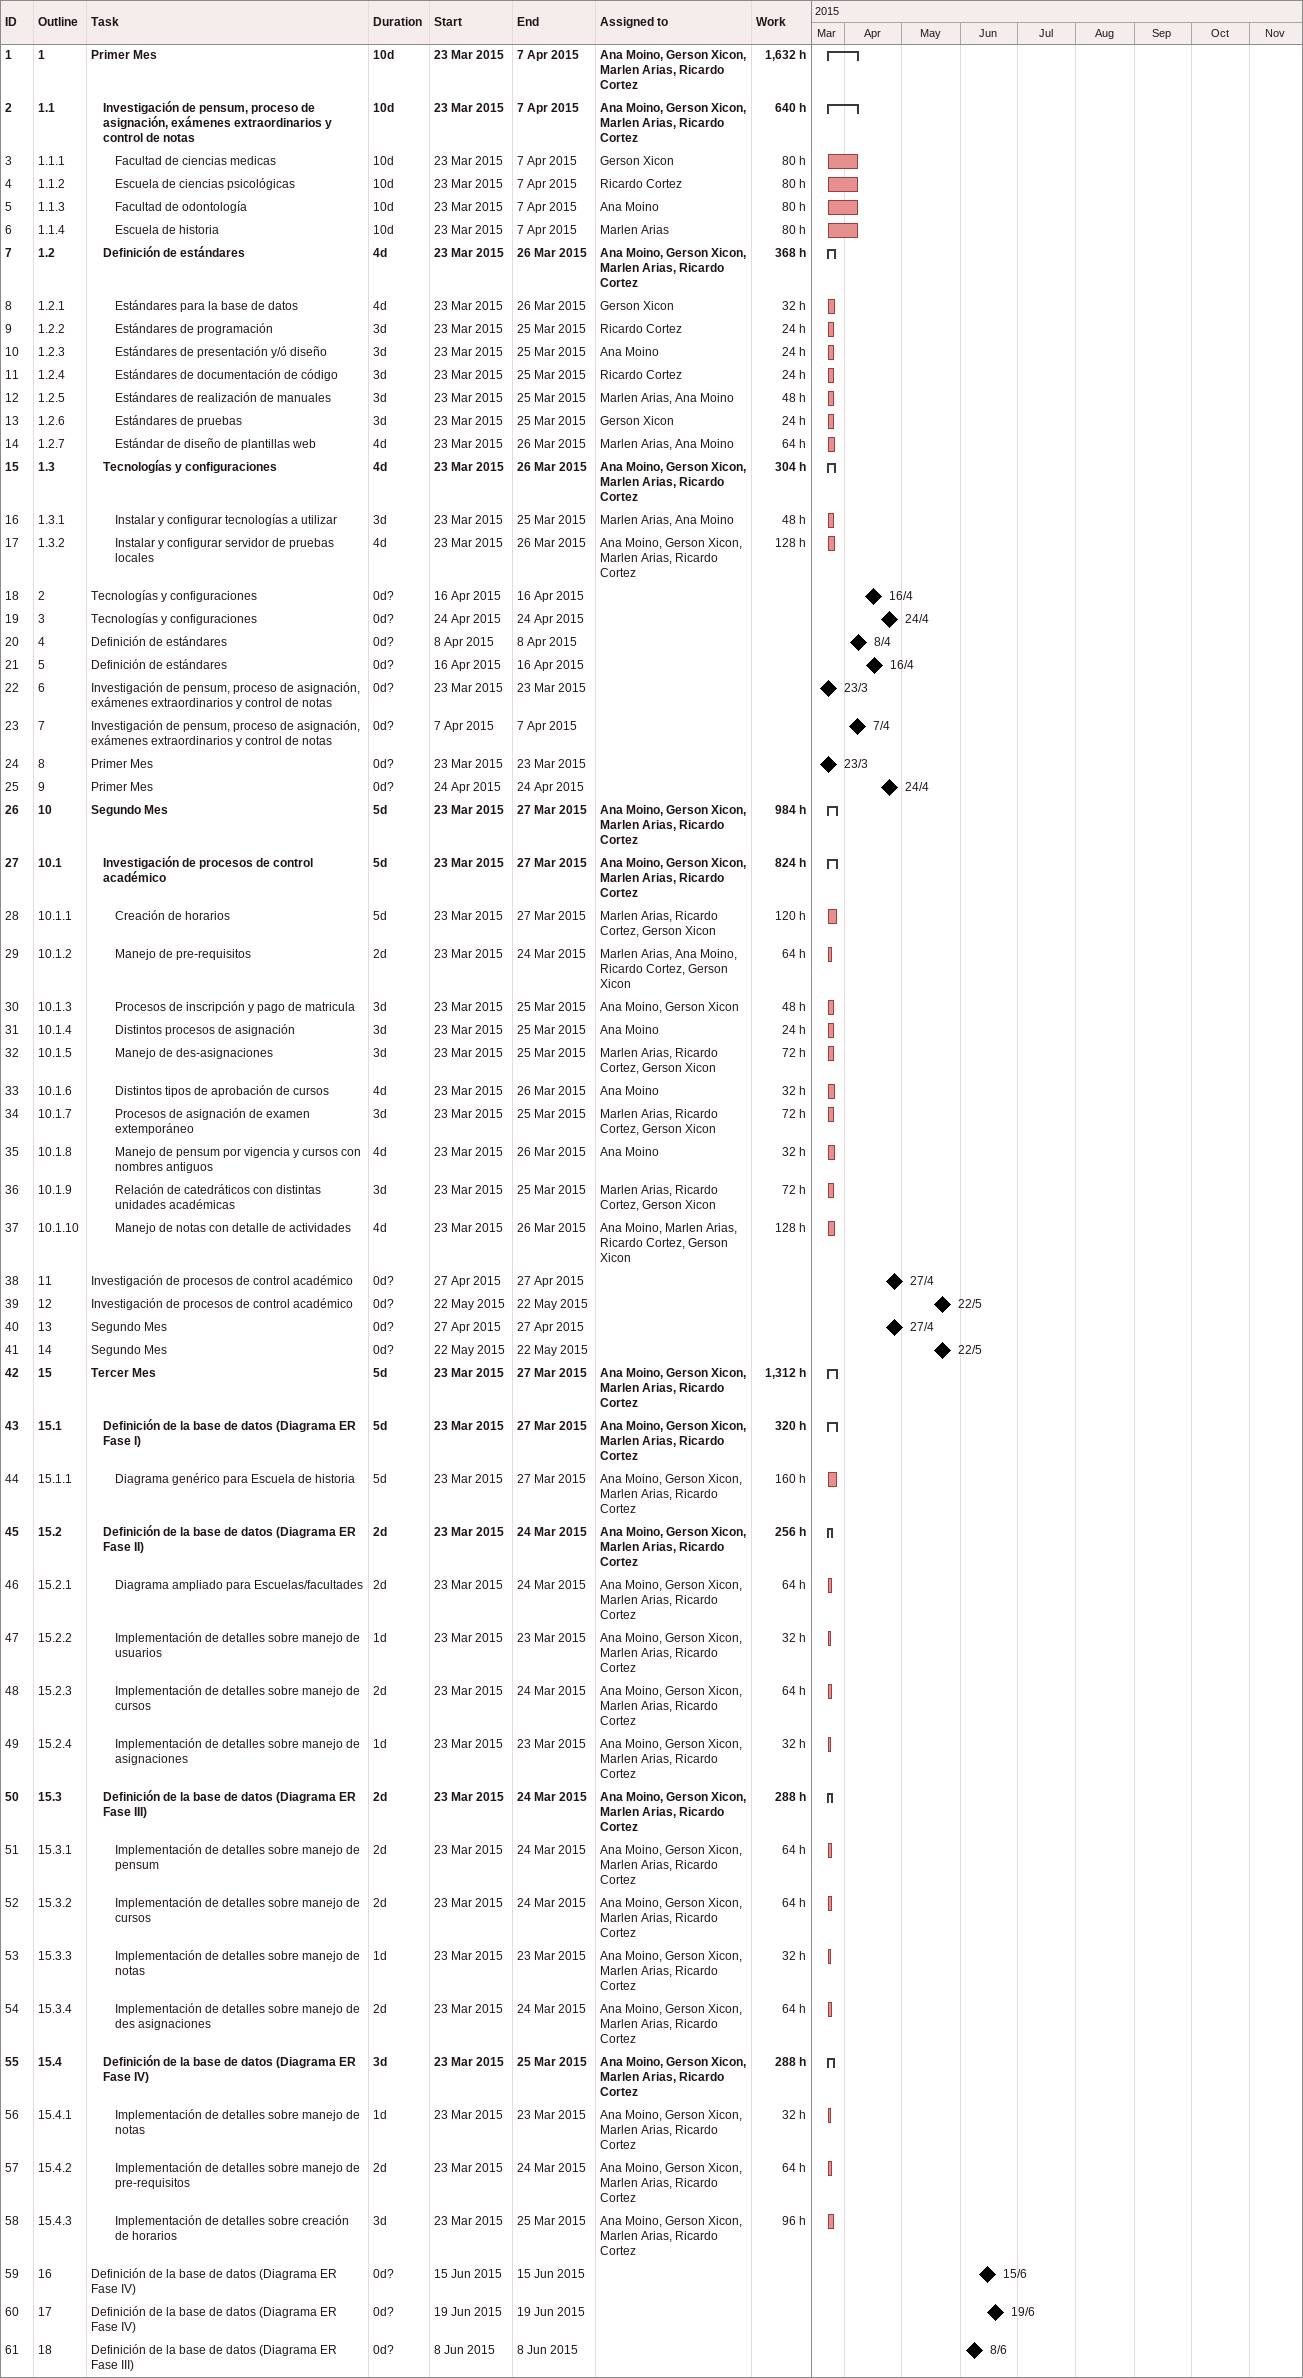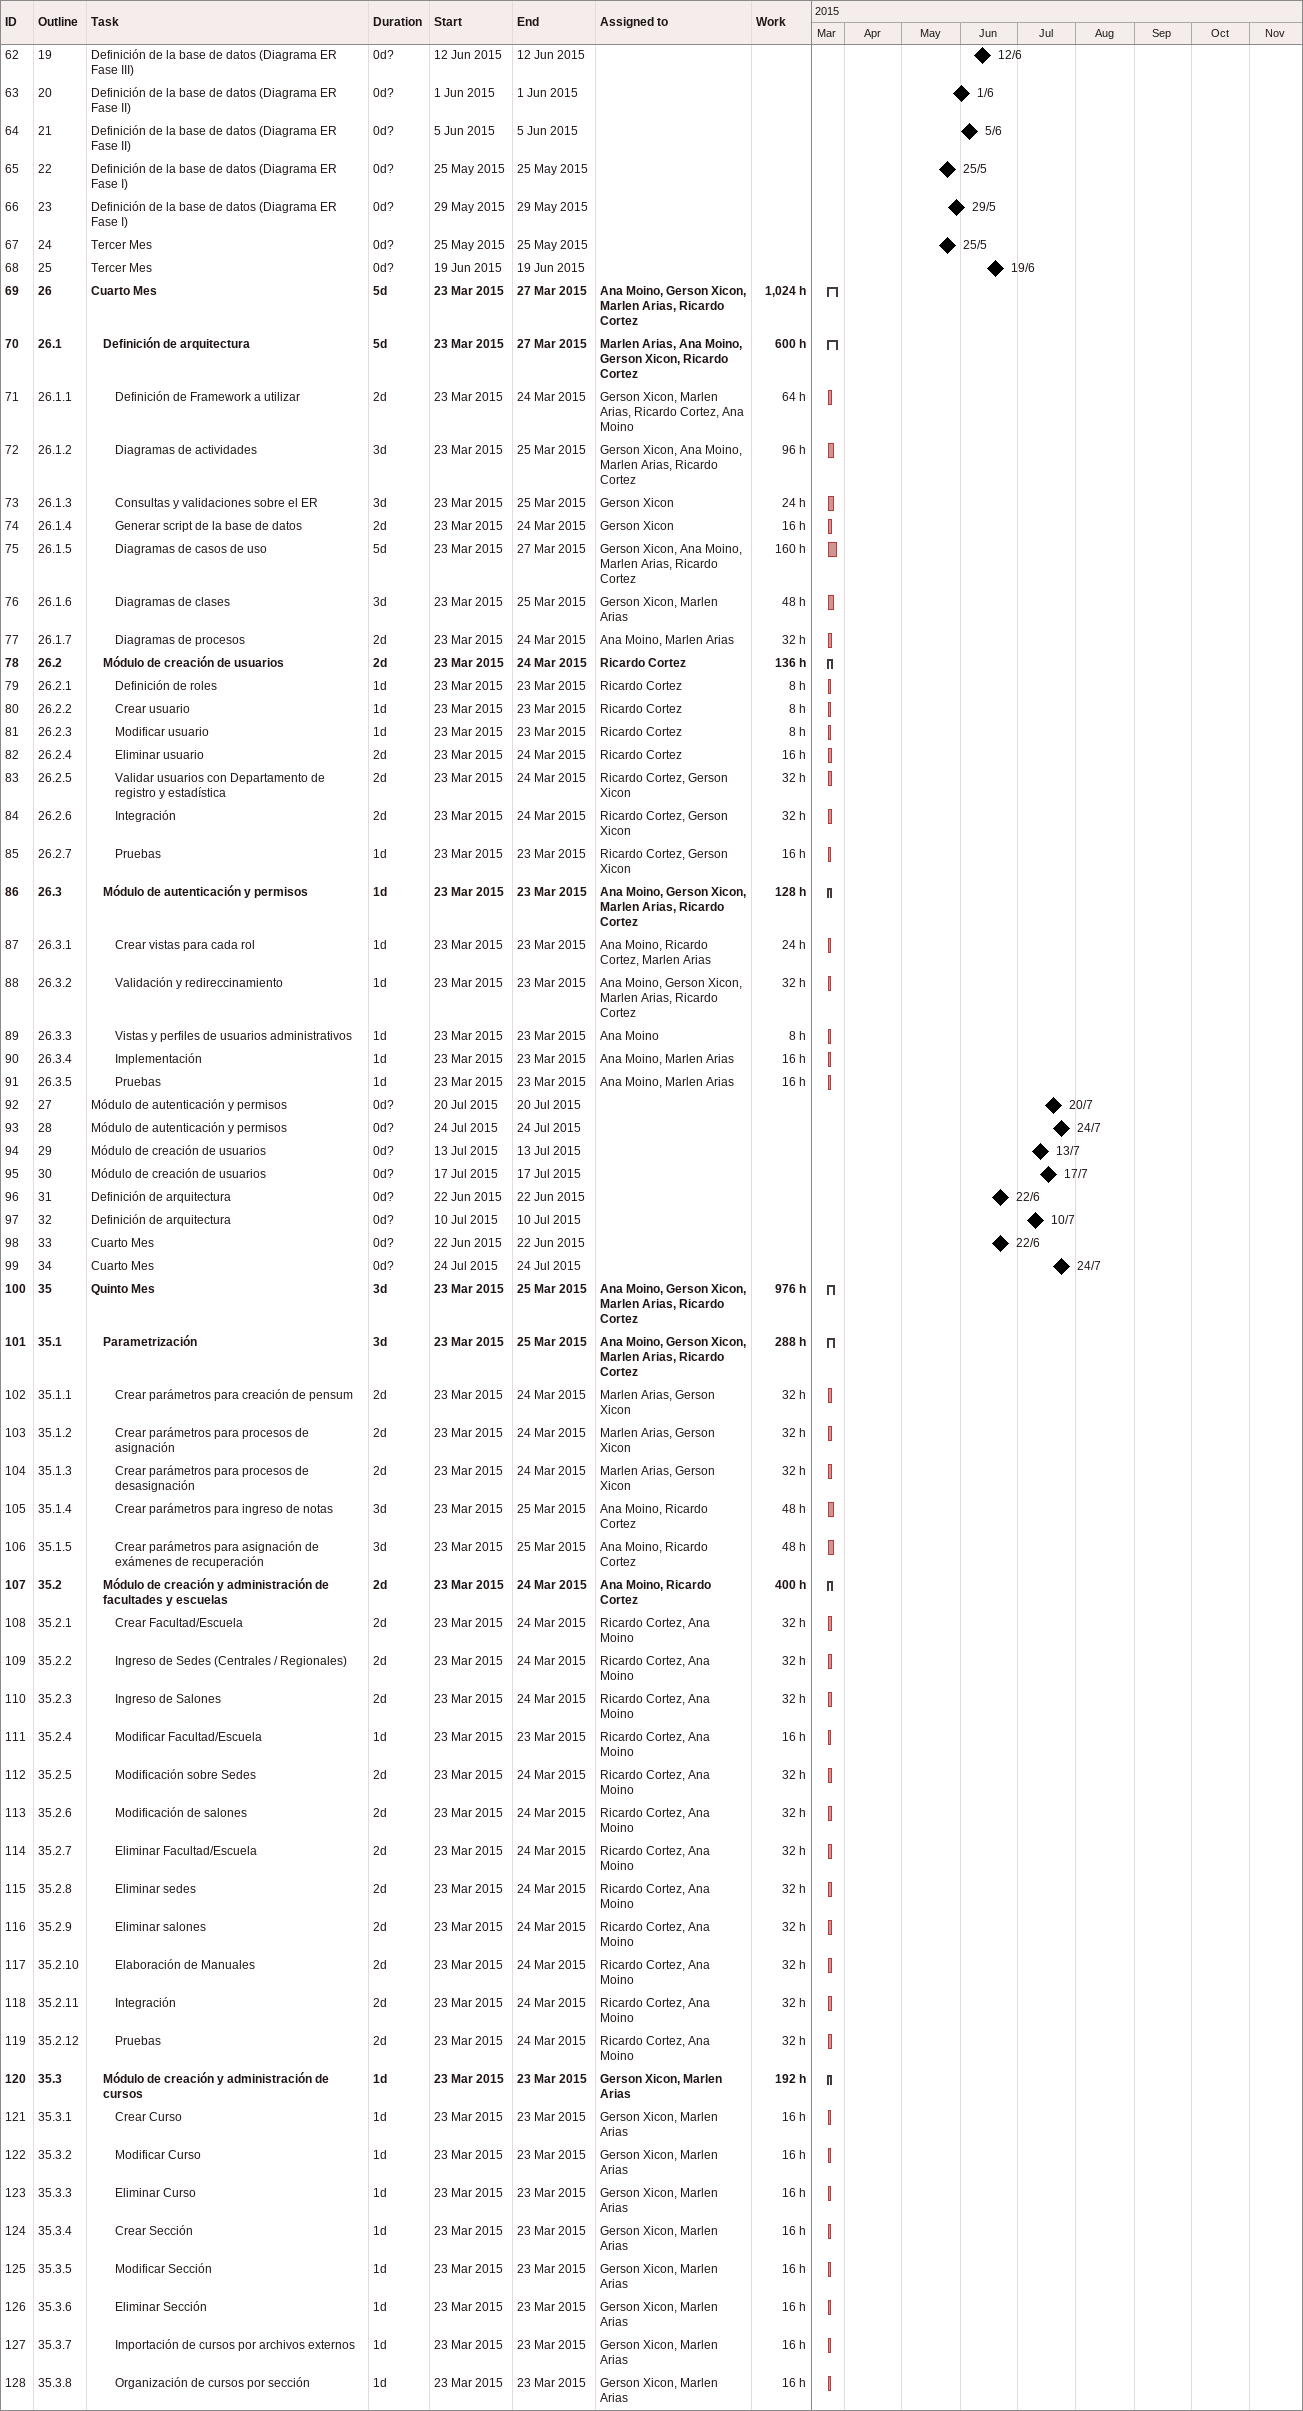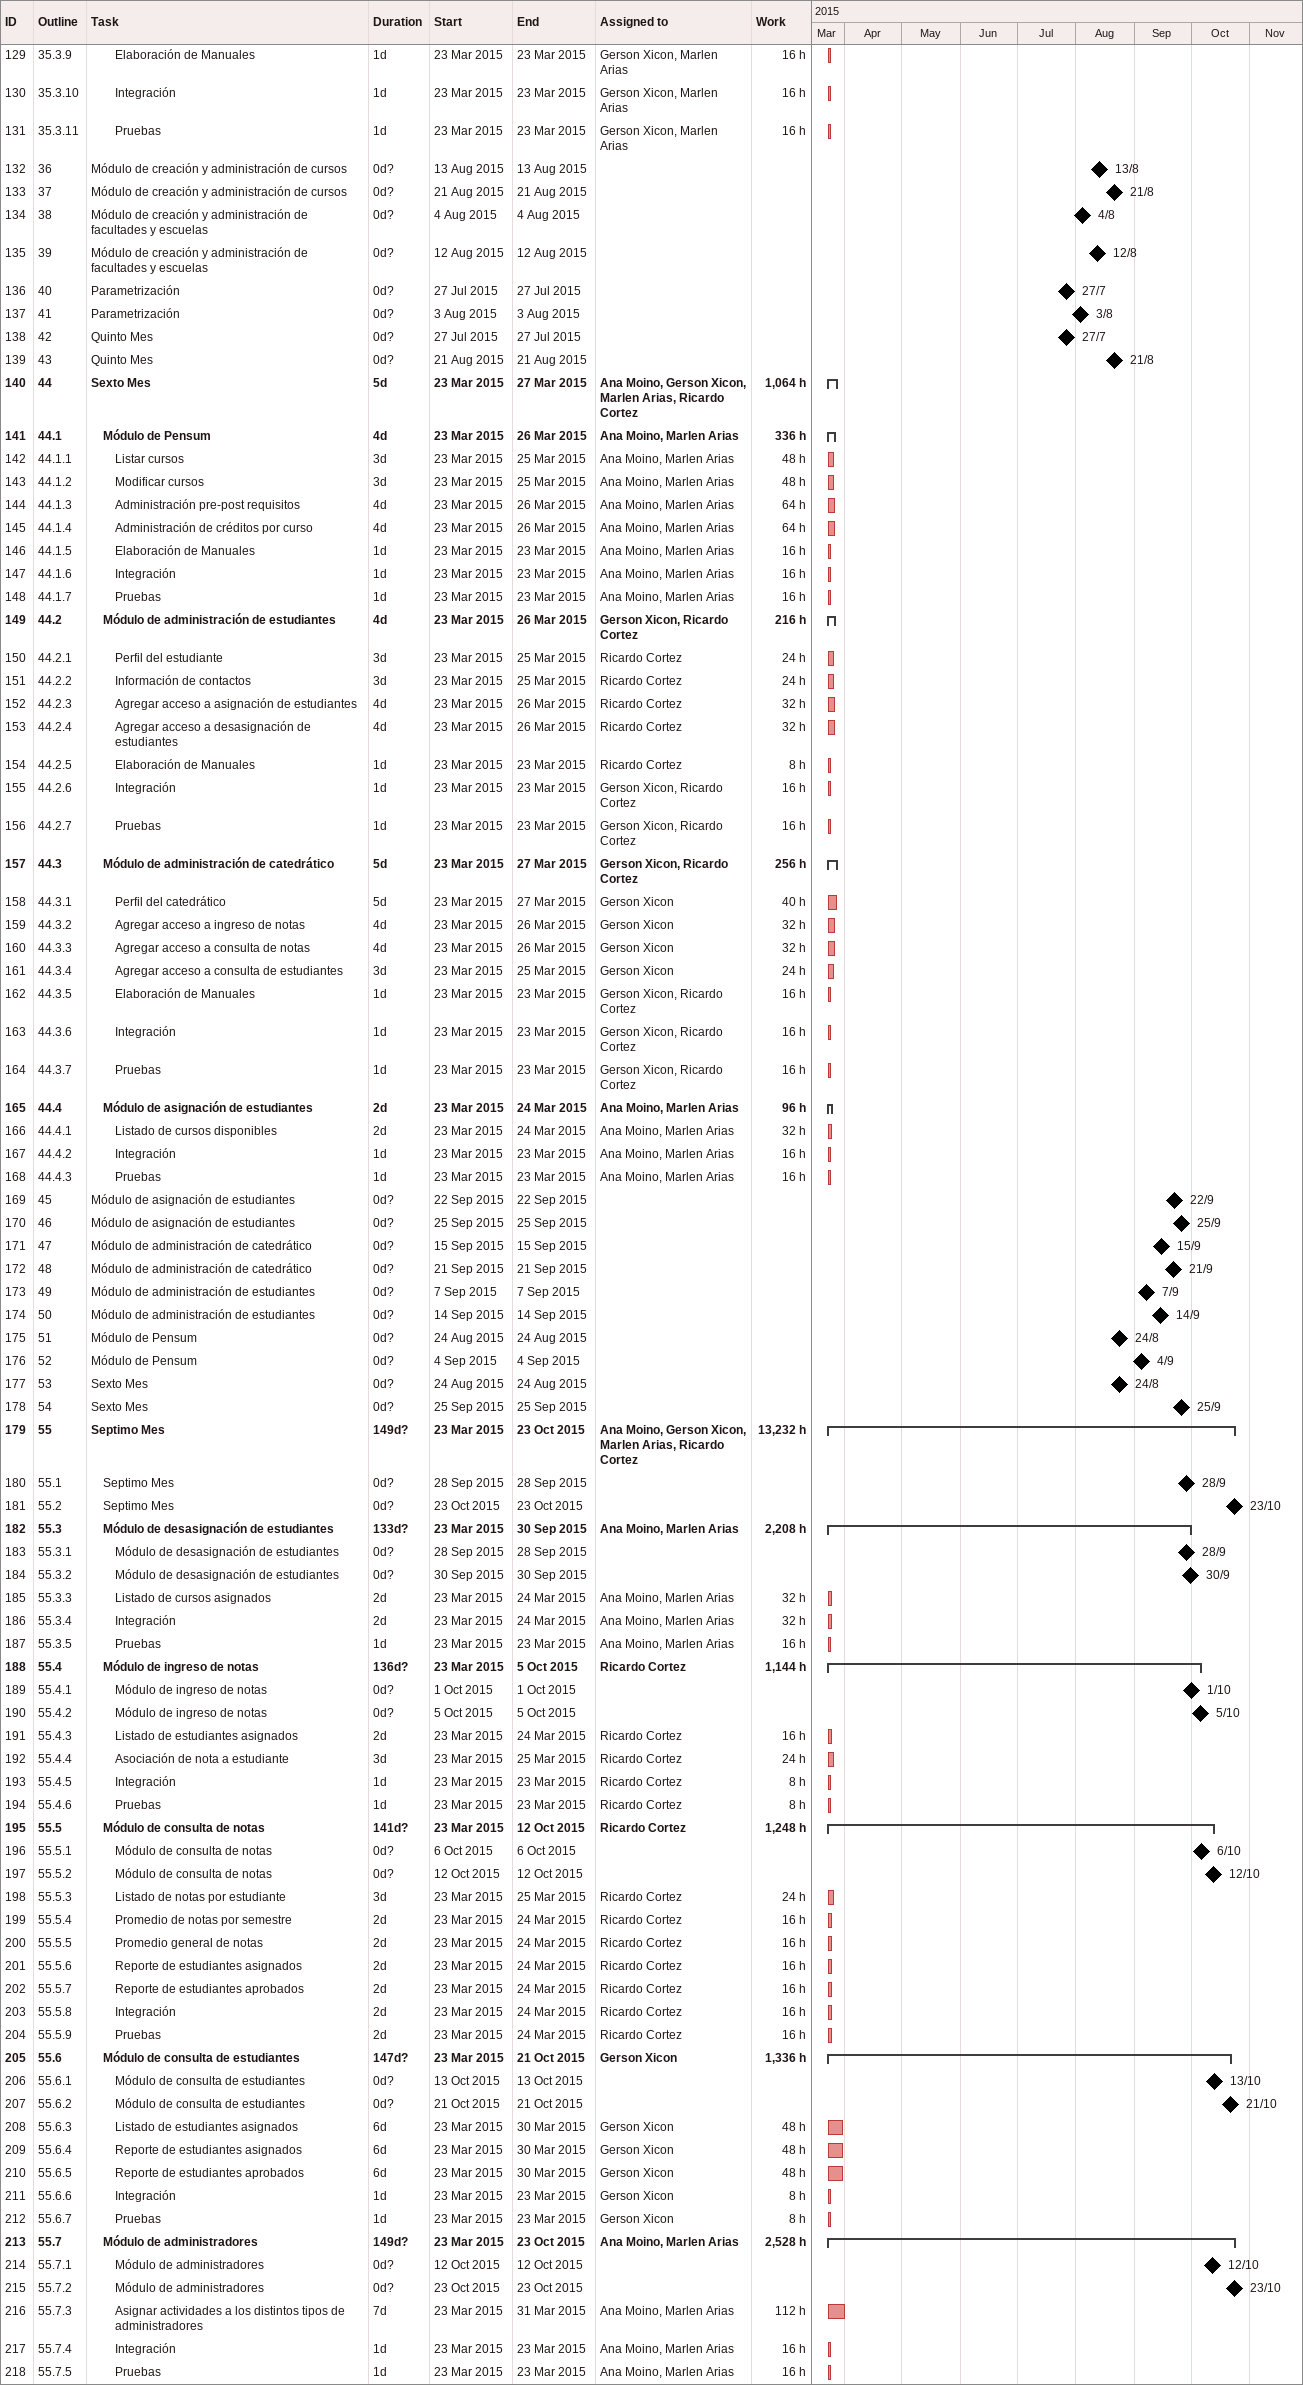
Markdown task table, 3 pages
| ID | WBS | Task | Duration | Start | Finish | Resources | Work (h) |
|---|---|---|---|---|---|---|---|
| 1 | 1 | **Primer Mes** | 10d | 2015-03-23 | 2015-04-07 | Ana Moino, Gerson Xicon, Marlen Arias, Ricardo Cortez | 1632 |
| 2 | 1.1 | **Investigación de pensum, proceso de asignación, exámenes extraordinarios y control de notas** | 10d | 2015-03-23 | 2015-04-07 | Ana Moino, Gerson Xicon, Marlen Arias, Ricardo Cortez | 640 |
| 3 | 1.1.1 | Facultad de ciencias medicas | 10d | 2015-03-23 | 2015-04-07 | Gerson Xicon | 80 |
| 4 | 1.1.2 | Escuela de ciencias psicológicas | 10d | 2015-03-23 | 2015-04-07 | Ricardo Cortez | 80 |
| 5 | 1.1.3 | Facultad de odontología | 10d | 2015-03-23 | 2015-04-07 | Ana Moino | 80 |
| 6 | 1.1.4 | Escuela de historia | 10d | 2015-03-23 | 2015-04-07 | Marlen Arias | 80 |
| 7 | 1.2 | **Definición de estándares** | 4d | 2015-03-23 | 2015-03-26 | Ana Moino, Gerson Xicon, Marlen Arias, Ricardo Cortez | 368 |
| 8 | 1.2.1 | Estándares para la base de datos | 4d | 2015-03-23 | 2015-03-26 | Gerson Xicon | 32 |
| 9 | 1.2.2 | Estándares de programación | 3d | 2015-03-23 | 2015-03-25 | Ricardo Cortez | 24 |
| 10 | 1.2.3 | Estándares de presentación y/ó diseño | 3d | 2015-03-23 | 2015-03-25 | Ana Moino | 24 |
| 11 | 1.2.4 | Estándares de documentación de código | 3d | 2015-03-23 | 2015-03-25 | Ricardo Cortez | 24 |
| 12 | 1.2.5 | Estándares de realización de manuales | 3d | 2015-03-23 | 2015-03-25 | Marlen Arias, Ana Moino | 48 |
| 13 | 1.2.6 | Estándares de pruebas | 3d | 2015-03-23 | 2015-03-25 | Gerson Xicon | 24 |
| 14 | 1.2.7 | Estándar de diseño de plantillas web | 4d | 2015-03-23 | 2015-03-26 | Marlen Arias, Ana Moino | 64 |
| 15 | 1.3 | **Tecnologías y configuraciones** | 4d | 2015-03-23 | 2015-03-26 | Ana Moino, Gerson Xicon, Marlen Arias, Ricardo Cortez | 304 |
| 16 | 1.3.1 | Instalar y configurar tecnologías a utilizar | 3d | 2015-03-23 | 2015-03-25 | Marlen Arias, Ana Moino | 48 |
| 17 | 1.3.2 | Instalar y configurar servidor de pruebas locales | 4d | 2015-03-23 | 2015-03-26 | Ana Moino, Gerson Xicon, Marlen Arias, Ricardo Cortez | 128 |
| 18 | 2 | Tecnologías y configuraciones | 0d? | 2015-04-16 | 2015-04-16 |  |  |
| 19 | 3 | Tecnologías y configuraciones | 0d? | 2015-04-24 | 2015-04-24 |  |  |
| 20 | 4 | Definición de estándares | 0d? | 2015-04-08 | 2015-04-08 |  |  |
| 21 | 5 | Definición de estándares | 0d? | 2015-04-16 | 2015-04-16 |  |  |
| 22 | 6 | Investigación de pensum, proceso de asignación, exámenes extraordinarios y control de notas | 0d? | 2015-03-23 | 2015-03-23 |  |  |
| 23 | 7 | Investigación de pensum, proceso de asignación, exámenes extraordinarios y control de notas | 0d? | 2015-04-07 | 2015-04-07 |  |  |
| 24 | 8 | Primer Mes | 0d? | 2015-03-23 | 2015-03-23 |  |  |
| 25 | 9 | Primer Mes | 0d? | 2015-04-24 | 2015-04-24 |  |  |
| 26 | 10 | **Segundo Mes** | 5d | 2015-03-23 | 2015-03-27 | Ana Moino, Gerson Xicon, Marlen Arias, Ricardo Cortez | 984 |
| 27 | 10.1 | **Investigación de procesos de control académico** | 5d | 2015-03-23 | 2015-03-27 | Ana Moino, Gerson Xicon, Marlen Arias, Ricardo Cortez | 824 |
| 28 | 10.1.1 | Creación de horarios | 5d | 2015-03-23 | 2015-03-27 | Marlen Arias, Ricardo Cortez, Gerson Xicon | 120 |
| 29 | 10.1.2 | Manejo de pre-requisitos | 2d | 2015-03-23 | 2015-03-24 | Marlen Arias, Ana Moino, Ricardo Cortez, Gerson Xicon | 64 |
| 30 | 10.1.3 | Procesos de inscripción y pago de matricula | 3d | 2015-03-23 | 2015-03-25 | Ana Moino, Gerson Xicon | 48 |
| 31 | 10.1.4 | Distintos procesos de asignación | 3d | 2015-03-23 | 2015-03-25 | Ana Moino | 24 |
| 32 | 10.1.5 | Manejo de des-asignaciones | 3d | 2015-03-23 | 2015-03-25 | Marlen Arias, Ricardo Cortez, Gerson Xicon | 72 |
| 33 | 10.1.6 | Distintos tipos de aprobación de cursos | 4d | 2015-03-23 | 2015-03-26 | Ana Moino | 32 |
| 34 | 10.1.7 | Procesos de asignación de examen extemporáneo | 3d | 2015-03-23 | 2015-03-25 | Marlen Arias, Ricardo Cortez, Gerson Xicon | 72 |
| 35 | 10.1.8 | Manejo de pensum por vigencia y cursos con nombres antiguos | 4d | 2015-03-23 | 2015-03-26 | Ana Moino | 32 |
| 36 | 10.1.9 | Relación de catedráticos con distintas unidades académicas | 3d | 2015-03-23 | 2015-03-25 | Marlen Arias, Ricardo Cortez, Gerson Xicon | 72 |
| 37 | 10.1.10 | Manejo de notas con detalle de actividades | 4d | 2015-03-23 | 2015-03-26 | Ana Moino, Marlen Arias, Ricardo Cortez, Gerson Xicon | 128 |
| 38 | 11 | Investigación de procesos de control académico | 0d? | 2015-04-27 | 2015-04-27 |  |  |
| 39 | 12 | Investigación de procesos de control académico | 0d? | 2015-05-22 | 2015-05-22 |  |  |
| 40 | 13 | Segundo Mes | 0d? | 2015-04-27 | 2015-04-27 |  |  |
| 41 | 14 | Segundo Mes | 0d? | 2015-05-22 | 2015-05-22 |  |  |
| 42 | 15 | **Tercer Mes** | 5d | 2015-03-23 | 2015-03-27 | Ana Moino, Gerson Xicon, Marlen Arias, Ricardo Cortez | 1312 |
| 43 | 15.1 | **Definición de la base de datos (Diagrama ER Fase I)** | 5d | 2015-03-23 | 2015-03-27 | Ana Moino, Gerson Xicon, Marlen Arias, Ricardo Cortez | 320 |
| 44 | 15.1.1 | Diagrama genérico para Escuela de historia | 5d | 2015-03-23 | 2015-03-27 | Ana Moino, Gerson Xicon, Marlen Arias, Ricardo Cortez | 160 |
| 45 | 15.2 | **Definición de la base de datos (Diagrama ER Fase II)** | 2d | 2015-03-23 | 2015-03-24 | Ana Moino, Gerson Xicon, Marlen Arias, Ricardo Cortez | 256 |
| 46 | 15.2.1 | Diagrama ampliado para Escuelas/facultades | 2d | 2015-03-23 | 2015-03-24 | Ana Moino, Gerson Xicon, Marlen Arias, Ricardo Cortez | 64 |
| 47 | 15.2.2 | Implementación de detalles sobre manejo de usuarios | 1d | 2015-03-23 | 2015-03-23 | Ana Moino, Gerson Xicon, Marlen Arias, Ricardo Cortez | 32 |
| 48 | 15.2.3 | Implementación de detalles sobre manejo de cursos | 2d | 2015-03-23 | 2015-03-24 | Ana Moino, Gerson Xicon, Marlen Arias, Ricardo Cortez | 64 |
| 49 | 15.2.4 | Implementación de detalles sobre manejo de asignaciones | 1d | 2015-03-23 | 2015-03-23 | Ana Moino, Gerson Xicon, Marlen Arias, Ricardo Cortez | 32 |
| 50 | 15.3 | **Definición de la base de datos (Diagrama ER Fase III)** | 2d | 2015-03-23 | 2015-03-24 | Ana Moino, Gerson Xicon, Marlen Arias, Ricardo Cortez | 288 |
| 51 | 15.3.1 | Implementación de detalles sobre manejo de pensum | 2d | 2015-03-23 | 2015-03-24 | Ana Moino, Gerson Xicon, Marlen Arias, Ricardo Cortez | 64 |
| 52 | 15.3.2 | Implementación de detalles sobre manejo de cursos | 2d | 2015-03-23 | 2015-03-24 | Ana Moino, Gerson Xicon, Marlen Arias, Ricardo Cortez | 64 |
| 53 | 15.3.3 | Implementación de detalles sobre manejo de notas | 1d | 2015-03-23 | 2015-03-23 | Ana Moino, Gerson Xicon, Marlen Arias, Ricardo Cortez | 32 |
| 54 | 15.3.4 | Implementación de detalles sobre manejo de des asignaciones | 2d | 2015-03-23 | 2015-03-24 | Ana Moino, Gerson Xicon, Marlen Arias, Ricardo Cortez | 64 |
| 55 | 15.4 | **Definición de la base de datos (Diagrama ER Fase IV)** | 3d | 2015-03-23 | 2015-03-25 | Ana Moino, Gerson Xicon, Marlen Arias, Ricardo Cortez | 288 |
| 56 | 15.4.1 | Implementación de detalles sobre manejo de notas | 1d | 2015-03-23 | 2015-03-23 | Ana Moino, Gerson Xicon, Marlen Arias, Ricardo Cortez | 32 |
| 57 | 15.4.2 | Implementación de detalles sobre manejo de pre-requisitos | 2d | 2015-03-23 | 2015-03-24 | Ana Moino, Gerson Xicon, Marlen Arias, Ricardo Cortez | 64 |
| 58 | 15.4.3 | Implementación de detalles sobre creación de horarios | 3d | 2015-03-23 | 2015-03-25 | Ana Moino, Gerson Xicon, Marlen Arias, Ricardo Cortez | 96 |
| 59 | 16 | Definición de la base de datos (Diagrama ER Fase IV) | 0d? | 2015-06-15 | 2015-06-15 |  |  |
| 60 | 17 | Definición de la base de datos (Diagrama ER Fase IV) | 0d? | 2015-06-19 | 2015-06-19 |  |  |
| 61 | 18 | Definición de la base de datos (Diagrama ER Fase III) | 0d? | 2015-06-08 | 2015-06-08 |  |  |
| 62 | 19 | Definición de la base de datos (Diagrama ER Fase III) | 0d? | 2015-06-12 | 2015-06-12 |  |  |
| 63 | 20 | Definición de la base de datos (Diagrama ER Fase II) | 0d? | 2015-06-01 | 2015-06-01 |  |  |
| 64 | 21 | Definición de la base de datos (Diagrama ER Fase II) | 0d? | 2015-06-05 | 2015-06-05 |  |  |
| 65 | 22 | Definición de la base de datos (Diagrama ER Fase I) | 0d? | 2015-05-25 | 2015-05-25 |  |  |
| 66 | 23 | Definición de la base de datos (Diagrama ER Fase I) | 0d? | 2015-05-29 | 2015-05-29 |  |  |
| 67 | 24 | Tercer Mes | 0d? | 2015-05-25 | 2015-05-25 |  |  |
| 68 | 25 | Tercer Mes | 0d? | 2015-06-19 | 2015-06-19 |  |  |
| 69 | 26 | **Cuarto Mes** | 5d | 2015-03-23 | 2015-03-27 | Ana Moino, Gerson Xicon, Marlen Arias, Ricardo Cortez | 1024 |
| 70 | 26.1 | **Definición de arquitectura** | 5d | 2015-03-23 | 2015-03-27 | Marlen Arias, Ana Moino, Gerson Xicon, Ricardo Cortez | 600 |
| 71 | 26.1.1 | Definición de Framework a utilizar | 2d | 2015-03-23 | 2015-03-24 | Gerson Xicon, Marlen Arias, Ricardo Cortez, Ana Moino | 64 |
| 72 | 26.1.2 | Diagramas de actividades | 3d | 2015-03-23 | 2015-03-25 | Gerson Xicon, Ana Moino, Marlen Arias, Ricardo Cortez | 96 |
| 73 | 26.1.3 | Consultas y validaciones sobre el ER | 3d | 2015-03-23 | 2015-03-25 | Gerson Xicon | 24 |
| 74 | 26.1.4 | Generar script de la base de datos | 2d | 2015-03-23 | 2015-03-24 | Gerson Xicon | 16 |
| 75 | 26.1.5 | Diagramas de casos de uso | 5d | 2015-03-23 | 2015-03-27 | Gerson Xicon, Ana Moino, Marlen Arias, Ricardo Cortez | 160 |
| 76 | 26.1.6 | Diagramas de clases | 3d | 2015-03-23 | 2015-03-25 | Gerson Xicon, Marlen Arias | 48 |
| 77 | 26.1.7 | Diagramas de procesos | 2d | 2015-03-23 | 2015-03-24 | Ana Moino, Marlen Arias | 32 |
| 78 | 26.2 | **Módulo de creación de usuarios** | 2d | 2015-03-23 | 2015-03-24 | Ricardo Cortez | 136 |
| 79 | 26.2.1 | Definición de roles | 1d | 2015-03-23 | 2015-03-23 | Ricardo Cortez | 8 |
| 80 | 26.2.2 | Crear usuario | 1d | 2015-03-23 | 2015-03-23 | Ricardo Cortez | 8 |
| 81 | 26.2.3 | Modificar usuario | 1d | 2015-03-23 | 2015-03-23 | Ricardo Cortez | 8 |
| 82 | 26.2.4 | Eliminar usuario | 2d | 2015-03-23 | 2015-03-24 | Ricardo Cortez | 16 |
| 83 | 26.2.5 | Validar usuarios con Departamento de registro y estadística | 2d | 2015-03-23 | 2015-03-24 | Ricardo Cortez, Gerson Xicon | 32 |
| 84 | 26.2.6 | Integración | 2d | 2015-03-23 | 2015-03-24 | Ricardo Cortez, Gerson Xicon | 32 |
| 85 | 26.2.7 | Pruebas | 1d | 2015-03-23 | 2015-03-23 | Ricardo Cortez, Gerson Xicon | 16 |
| 86 | 26.3 | **Módulo de autenticación y permisos** | 1d | 2015-03-23 | 2015-03-23 | Ana Moino, Gerson Xicon, Marlen Arias, Ricardo Cortez | 128 |
| 87 | 26.3.1 | Crear vistas para cada rol | 1d | 2015-03-23 | 2015-03-23 | Ana Moino, Ricardo Cortez, Marlen Arias | 24 |
| 88 | 26.3.2 | Validación y redireccinamiento | 1d | 2015-03-23 | 2015-03-23 | Ana Moino, Gerson Xicon, Marlen Arias, Ricardo Cortez | 32 |
| 89 | 26.3.3 | Vistas y perfiles de usuarios administrativos | 1d | 2015-03-23 | 2015-03-23 | Ana Moino | 8 |
| 90 | 26.3.4 | Implementación | 1d | 2015-03-23 | 2015-03-23 | Ana Moino, Marlen Arias | 16 |
| 91 | 26.3.5 | Pruebas | 1d | 2015-03-23 | 2015-03-23 | Ana Moino, Marlen Arias | 16 |
| 92 | 27 | Módulo de autenticación y permisos | 0d? | 2015-07-20 | 2015-07-20 |  |  |
| 93 | 28 | Módulo de autenticación y permisos | 0d? | 2015-07-24 | 2015-07-24 |  |  |
| 94 | 29 | Módulo de creación de usuarios | 0d? | 2015-07-13 | 2015-07-13 |  |  |
| 95 | 30 | Módulo de creación de usuarios | 0d? | 2015-07-17 | 2015-07-17 |  |  |
| 96 | 31 | Definición de arquitectura | 0d? | 2015-06-22 | 2015-06-22 |  |  |
| 97 | 32 | Definición de arquitectura | 0d? | 2015-07-10 | 2015-07-10 |  |  |
| 98 | 33 | Cuarto Mes | 0d? | 2015-06-22 | 2015-06-22 |  |  |
| 99 | 34 | Cuarto Mes | 0d? | 2015-07-24 | 2015-07-24 |  |  |
| 100 | 35 | **Quinto Mes** | 3d | 2015-03-23 | 2015-03-25 | Ana Moino, Gerson Xicon, Marlen Arias, Ricardo Cortez | 976 |
| 101 | 35.1 | **Parametrización** | 3d | 2015-03-23 | 2015-03-25 | Ana Moino, Gerson Xicon, Marlen Arias, Ricardo Cortez | 288 |
| 102 | 35.1.1 | Crear parámetros para creación de pensum | 2d | 2015-03-23 | 2015-03-24 | Marlen Arias, Gerson Xicon | 32 |
| 103 | 35.1.2 | Crear parámetros para procesos de asignación | 2d | 2015-03-23 | 2015-03-24 | Marlen Arias, Gerson Xicon | 32 |
| 104 | 35.1.3 | Crear parámetros para procesos de desasignación | 2d | 2015-03-23 | 2015-03-24 | Marlen Arias, Gerson Xicon | 32 |
| 105 | 35.1.4 | Crear parámetros para ingreso de notas | 3d | 2015-03-23 | 2015-03-25 | Ana Moino, Ricardo Cortez | 48 |
| 106 | 35.1.5 | Crear parámetros para asignación de exámenes de recuperación | 3d | 2015-03-23 | 2015-03-25 | Ana Moino, Ricardo Cortez | 48 |
| 107 | 35.2 | **Módulo de creación y administración de facultades y escuelas** | 2d | 2015-03-23 | 2015-03-24 | Ana Moino, Ricardo Cortez | 400 |
| 108 | 35.2.1 | Crear Facultad/Escuela | 2d | 2015-03-23 | 2015-03-24 | Ricardo Cortez, Ana Moino | 32 |
| 109 | 35.2.2 | Ingreso de Sedes (Centrales / Regionales) | 2d | 2015-03-23 | 2015-03-24 | Ricardo Cortez, Ana Moino | 32 |
| 110 | 35.2.3 | Ingreso de Salones | 2d | 2015-03-23 | 2015-03-24 | Ricardo Cortez, Ana Moino | 32 |
| 111 | 35.2.4 | Modificar Facultad/Escuela | 1d | 2015-03-23 | 2015-03-23 | Ricardo Cortez, Ana Moino | 16 |
| 112 | 35.2.5 | Modificación sobre Sedes | 2d | 2015-03-23 | 2015-03-24 | Ricardo Cortez, Ana Moino | 32 |
| 113 | 35.2.6 | Modificación de salones | 2d | 2015-03-23 | 2015-03-24 | Ricardo Cortez, Ana Moino | 32 |
| 114 | 35.2.7 | Eliminar Facultad/Escuela | 2d | 2015-03-23 | 2015-03-24 | Ricardo Cortez, Ana Moino | 32 |
| 115 | 35.2.8 | Eliminar sedes | 2d | 2015-03-23 | 2015-03-24 | Ricardo Cortez, Ana Moino | 32 |
| 116 | 35.2.9 | Eliminar salones | 2d | 2015-03-23 | 2015-03-24 | Ricardo Cortez, Ana Moino | 32 |
| 117 | 35.2.10 | Elaboración de Manuales | 2d | 2015-03-23 | 2015-03-24 | Ricardo Cortez, Ana Moino | 32 |
| 118 | 35.2.11 | Integración | 2d | 2015-03-23 | 2015-03-24 | Ricardo Cortez, Ana Moino | 32 |
| 119 | 35.2.12 | Pruebas | 2d | 2015-03-23 | 2015-03-24 | Ricardo Cortez, Ana Moino | 32 |
| 120 | 35.3 | **Módulo de creación y administración de cursos** | 1d | 2015-03-23 | 2015-03-23 | Gerson Xicon, Marlen Arias | 192 |
| 121 | 35.3.1 | Crear Curso | 1d | 2015-03-23 | 2015-03-23 | Gerson Xicon, Marlen Arias | 16 |
| 122 | 35.3.2 | Modificar Curso | 1d | 2015-03-23 | 2015-03-23 | Gerson Xicon, Marlen Arias | 16 |
| 123 | 35.3.3 | Eliminar Curso | 1d | 2015-03-23 | 2015-03-23 | Gerson Xicon, Marlen Arias | 16 |
| 124 | 35.3.4 | Crear Sección | 1d | 2015-03-23 | 2015-03-23 | Gerson Xicon, Marlen Arias | 16 |
| 125 | 35.3.5 | Modificar Sección | 1d | 2015-03-23 | 2015-03-23 | Gerson Xicon, Marlen Arias | 16 |
| 126 | 35.3.6 | Eliminar Sección | 1d | 2015-03-23 | 2015-03-23 | Gerson Xicon, Marlen Arias | 16 |
| 127 | 35.3.7 | Importación de cursos por archivos externos | 1d | 2015-03-23 | 2015-03-23 | Gerson Xicon, Marlen Arias | 16 |
| 128 | 35.3.8 | Organización de cursos por sección | 1d | 2015-03-23 | 2015-03-23 | Gerson Xicon, Marlen Arias | 16 |
| 129 | 35.3.9 | Elaboración de Manuales | 1d | 2015-03-23 | 2015-03-23 | Gerson Xicon, Marlen Arias | 16 |
| 130 | 35.3.10 | Integración | 1d | 2015-03-23 | 2015-03-23 | Gerson Xicon, Marlen Arias | 16 |
| 131 | 35.3.11 | Pruebas | 1d | 2015-03-23 | 2015-03-23 | Gerson Xicon, Marlen Arias | 16 |
| 132 | 36 | Módulo de creación y administración de cursos | 0d? | 2015-08-13 | 2015-08-13 |  |  |
| 133 | 37 | Módulo de creación y administración de cursos | 0d? | 2015-08-21 | 2015-08-21 |  |  |
| 134 | 38 | Módulo de creación y administración de facultades y escuelas | 0d? | 2015-08-04 | 2015-08-04 |  |  |
| 135 | 39 | Módulo de creación y administración de facultades y escuelas | 0d? | 2015-08-12 | 2015-08-12 |  |  |
| 136 | 40 | Parametrización | 0d? | 2015-07-27 | 2015-07-27 |  |  |
| 137 | 41 | Parametrización | 0d? | 2015-08-03 | 2015-08-03 |  |  |
| 138 | 42 | Quinto Mes | 0d? | 2015-07-27 | 2015-07-27 |  |  |
| 139 | 43 | Quinto Mes | 0d? | 2015-08-21 | 2015-08-21 |  |  |
| 140 | 44 | **Sexto Mes** | 5d | 2015-03-23 | 2015-03-27 | Ana Moino, Gerson Xicon, Marlen Arias, Ricardo Cortez | 1064 |
| 141 | 44.1 | **Módulo de Pensum** | 4d | 2015-03-23 | 2015-03-26 | Ana Moino, Marlen Arias | 336 |
| 142 | 44.1.1 | Listar cursos | 3d | 2015-03-23 | 2015-03-25 | Ana Moino, Marlen Arias | 48 |
| 143 | 44.1.2 | Modificar cursos | 3d | 2015-03-23 | 2015-03-25 | Ana Moino, Marlen Arias | 48 |
| 144 | 44.1.3 | Administración pre-post requisitos | 4d | 2015-03-23 | 2015-03-26 | Ana Moino, Marlen Arias | 64 |
| 145 | 44.1.4 | Administración de créditos por curso | 4d | 2015-03-23 | 2015-03-26 | Ana Moino, Marlen Arias | 64 |
| 146 | 44.1.5 | Elaboración de Manuales | 1d | 2015-03-23 | 2015-03-23 | Ana Moino, Marlen Arias | 16 |
| 147 | 44.1.6 | Integración | 1d | 2015-03-23 | 2015-03-23 | Ana Moino, Marlen Arias | 16 |
| 148 | 44.1.7 | Pruebas | 1d | 2015-03-23 | 2015-03-23 | Ana Moino, Marlen Arias | 16 |
| 149 | 44.2 | **Módulo de administración de estudiantes** | 4d | 2015-03-23 | 2015-03-26 | Gerson Xicon, Ricardo Cortez | 216 |
| 150 | 44.2.1 | Perfil del estudiante | 3d | 2015-03-23 | 2015-03-25 | Ricardo Cortez | 24 |
| 151 | 44.2.2 | Información de contactos | 3d | 2015-03-23 | 2015-03-25 | Ricardo Cortez | 24 |
| 152 | 44.2.3 | Agregar acceso a asignación de estudiantes | 4d | 2015-03-23 | 2015-03-26 | Ricardo Cortez | 32 |
| 153 | 44.2.4 | Agregar acceso a desasignación de estudiantes | 4d | 2015-03-23 | 2015-03-26 | Ricardo Cortez | 32 |
| 154 | 44.2.5 | Elaboración de Manuales | 1d | 2015-03-23 | 2015-03-23 | Ricardo Cortez | 8 |
| 155 | 44.2.6 | Integración | 1d | 2015-03-23 | 2015-03-23 | Gerson Xicon, Ricardo Cortez | 16 |
| 156 | 44.2.7 | Pruebas | 1d | 2015-03-23 | 2015-03-23 | Gerson Xicon, Ricardo Cortez | 16 |
| 157 | 44.3 | **Módulo de administración de catedrático** | 5d | 2015-03-23 | 2015-03-27 | Gerson Xicon, Ricardo Cortez | 256 |
| 158 | 44.3.1 | Perfil del catedrático | 5d | 2015-03-23 | 2015-03-27 | Gerson Xicon | 40 |
| 159 | 44.3.2 | Agregar acceso a ingreso de notas | 4d | 2015-03-23 | 2015-03-26 | Gerson Xicon | 32 |
| 160 | 44.3.3 | Agregar acceso a consulta de notas | 4d | 2015-03-23 | 2015-03-26 | Gerson Xicon | 32 |
| 161 | 44.3.4 | Agregar acceso a consulta de estudiantes | 3d | 2015-03-23 | 2015-03-25 | Gerson Xicon | 24 |
| 162 | 44.3.5 | Elaboración de Manuales | 1d | 2015-03-23 | 2015-03-23 | Gerson Xicon, Ricardo Cortez | 16 |
| 163 | 44.3.6 | Integración | 1d | 2015-03-23 | 2015-03-23 | Gerson Xicon, Ricardo Cortez | 16 |
| 164 | 44.3.7 | Pruebas | 1d | 2015-03-23 | 2015-03-23 | Gerson Xicon, Ricardo Cortez | 16 |
| 165 | 44.4 | **Módulo de asignación de estudiantes** | 2d | 2015-03-23 | 2015-03-24 | Ana Moino, Marlen Arias | 96 |
| 166 | 44.4.1 | Listado de cursos disponibles | 2d | 2015-03-23 | 2015-03-24 | Ana Moino, Marlen Arias | 32 |
| 167 | 44.4.2 | Integración | 1d | 2015-03-23 | 2015-03-23 | Ana Moino, Marlen Arias | 16 |
| 168 | 44.4.3 | Pruebas | 1d | 2015-03-23 | 2015-03-23 | Ana Moino, Marlen Arias | 16 |
| 169 | 45 | Módulo de asignación de estudiantes | 0d? | 2015-09-22 | 2015-09-22 |  |  |
| 170 | 46 | Módulo de asignación de estudiantes | 0d? | 2015-09-25 | 2015-09-25 |  |  |
| 171 | 47 | Módulo de administración de catedrático | 0d? | 2015-09-15 | 2015-09-15 |  |  |
| 172 | 48 | Módulo de administración de catedrático | 0d? | 2015-09-21 | 2015-09-21 |  |  |
| 173 | 49 | Módulo de administración de estudiantes | 0d? | 2015-09-07 | 2015-09-07 |  |  |
| 174 | 50 | Módulo de administración de estudiantes | 0d? | 2015-09-14 | 2015-09-14 |  |  |
| 175 | 51 | Módulo de Pensum | 0d? | 2015-08-24 | 2015-08-24 |  |  |
| 176 | 52 | Módulo de Pensum | 0d? | 2015-09-04 | 2015-09-04 |  |  |
| 177 | 53 | Sexto Mes | 0d? | 2015-08-24 | 2015-08-24 |  |  |
| 178 | 54 | Sexto Mes | 0d? | 2015-09-25 | 2015-09-25 |  |  |
| 179 | 55 | **Septimo Mes** | 149d? | 2015-03-23 | 2015-10-23 | Ana Moino, Gerson Xicon, Marlen Arias, Ricardo Cortez | 13232 |
| 180 | 55.1 | Septimo Mes | 0d? | 2015-09-28 | 2015-09-28 |  |  |
| 181 | 55.2 | Septimo Mes | 0d? | 2015-10-23 | 2015-10-23 |  |  |
| 182 | 55.3 | **Módulo de desasignación de estudiantes** | 133d? | 2015-03-23 | 2015-09-30 | Ana Moino, Marlen Arias | 2208 |
| 183 | 55.3.1 | Módulo de desasignación de estudiantes | 0d? | 2015-09-28 | 2015-09-28 |  |  |
| 184 | 55.3.2 | Módulo de desasignación de estudiantes | 0d? | 2015-09-30 | 2015-09-30 |  |  |
| 185 | 55.3.3 | Listado de cursos asignados | 2d | 2015-03-23 | 2015-03-24 | Ana Moino, Marlen Arias | 32 |
| 186 | 55.3.4 | Integración | 2d | 2015-03-23 | 2015-03-24 | Ana Moino, Marlen Arias | 32 |
| 187 | 55.3.5 | Pruebas | 1d | 2015-03-23 | 2015-03-23 | Ana Moino, Marlen Arias | 16 |
| 188 | 55.4 | **Módulo de ingreso de notas** | 136d? | 2015-03-23 | 2015-10-05 | Ricardo Cortez | 1144 |
| 189 | 55.4.1 | Módulo de ingreso de notas | 0d? | 2015-10-01 | 2015-10-01 |  |  |
| 190 | 55.4.2 | Módulo de ingreso de notas | 0d? | 2015-10-05 | 2015-10-05 |  |  |
| 191 | 55.4.3 | Listado de estudiantes asignados | 2d | 2015-03-23 | 2015-03-24 | Ricardo Cortez | 16 |
| 192 | 55.4.4 | Asociación de nota a estudiante | 3d | 2015-03-23 | 2015-03-25 | Ricardo Cortez | 24 |
| 193 | 55.4.5 | Integración | 1d | 2015-03-23 | 2015-03-23 | Ricardo Cortez | 8 |
| 194 | 55.4.6 | Pruebas | 1d | 2015-03-23 | 2015-03-23 | Ricardo Cortez | 8 |
| 195 | 55.5 | **Módulo de consulta de notas** | 141d? | 2015-03-23 | 2015-10-12 | Ricardo Cortez | 1248 |
| 196 | 55.5.1 | Módulo de consulta de notas | 0d? | 2015-10-06 | 2015-10-06 |  |  |
| 197 | 55.5.2 | Módulo de consulta de notas | 0d? | 2015-10-12 | 2015-10-12 |  |  |
| 198 | 55.5.3 | Listado de notas por estudiante | 3d | 2015-03-23 | 2015-03-25 | Ricardo Cortez | 24 |
| 199 | 55.5.4 | Promedio de notas por semestre | 2d | 2015-03-23 | 2015-03-24 | Ricardo Cortez | 16 |
| 200 | 55.5.5 | Promedio general de notas | 2d | 2015-03-23 | 2015-03-24 | Ricardo Cortez | 16 |
| 201 | 55.5.6 | Reporte de estudiantes asignados | 2d | 2015-03-23 | 2015-03-24 | Ricardo Cortez | 16 |
| 202 | 55.5.7 | Reporte de estudiantes aprobados | 2d | 2015-03-23 | 2015-03-24 | Ricardo Cortez | 16 |
| 203 | 55.5.8 | Integración | 2d | 2015-03-23 | 2015-03-24 | Ricardo Cortez | 16 |
| 204 | 55.5.9 | Pruebas | 2d | 2015-03-23 | 2015-03-24 | Ricardo Cortez | 16 |
| 205 | 55.6 | **Módulo de consulta de estudiantes** | 147d? | 2015-03-23 | 2015-10-21 | Gerson Xicon | 1336 |
| 206 | 55.6.1 | Módulo de consulta de estudiantes | 0d? | 2015-10-13 | 2015-10-13 |  |  |
| 207 | 55.6.2 | Módulo de consulta de estudiantes | 0d? | 2015-10-21 | 2015-10-21 |  |  |
| 208 | 55.6.3 | Listado de estudiantes asignados | 6d | 2015-03-23 | 2015-03-30 | Gerson Xicon | 48 |
| 209 | 55.6.4 | Reporte de estudiantes asignados | 6d | 2015-03-23 | 2015-03-30 | Gerson Xicon | 48 |
| 210 | 55.6.5 | Reporte de estudiantes aprobados | 6d | 2015-03-23 | 2015-03-30 | Gerson Xicon | 48 |
| 211 | 55.6.6 | Integración | 1d | 2015-03-23 | 2015-03-23 | Gerson Xicon | 8 |
| 212 | 55.6.7 | Pruebas | 1d | 2015-03-23 | 2015-03-23 | Gerson Xicon | 8 |
| 213 | 55.7 | **Módulo de administradores** | 149d? | 2015-03-23 | 2015-10-23 | Ana Moino, Marlen Arias | 2528 |
| 214 | 55.7.1 | Módulo de administradores | 0d? | 2015-10-12 | 2015-10-12 |  |  |
| 215 | 55.7.2 | Módulo de administradores | 0d? | 2015-10-23 | 2015-10-23 |  |  |
| 216 | 55.7.3 | Asignar actividades a los distintos tipos de administradores | 7d | 2015-03-23 | 2015-03-31 | Ana Moino, Marlen Arias | 112 |
| 217 | 55.7.4 | Integración | 1d | 2015-03-23 | 2015-03-23 | Ana Moino, Marlen Arias | 16 |
| 218 | 55.7.5 | Pruebas | 1d | 2015-03-23 | 2015-03-23 | Ana Moino, Marlen Arias | 16 |
